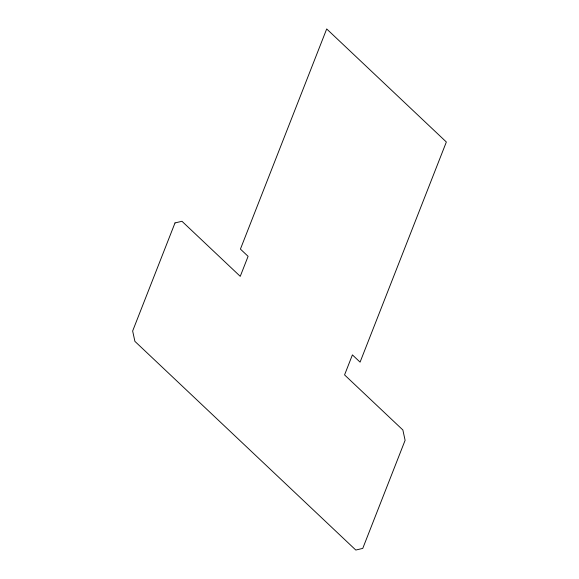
<?xml version="1.0" encoding="UTF-8"?>
<svg xmlns="http://www.w3.org/2000/svg" width="579" height="579" viewBox="0 0 579 579"><rect width="100%" height="100%" fill="white"/><g stroke="black" fill="none" stroke-linecap="round" stroke-linejoin="round"><path stroke-width="0.87" d="M175.003 222.937L132.649 331.007L134.9 341.357L355.803 550.05L362.758 548.393L405.105 440.322L402.861 429.973L344.563 374.902L352.408 354.891L360.08 362.136L446.351 141.993L326.694 28.95L240.423 249.093L248.094 256.338L240.249 276.349L181.958 221.279L175.003 222.937"/></g></svg>
